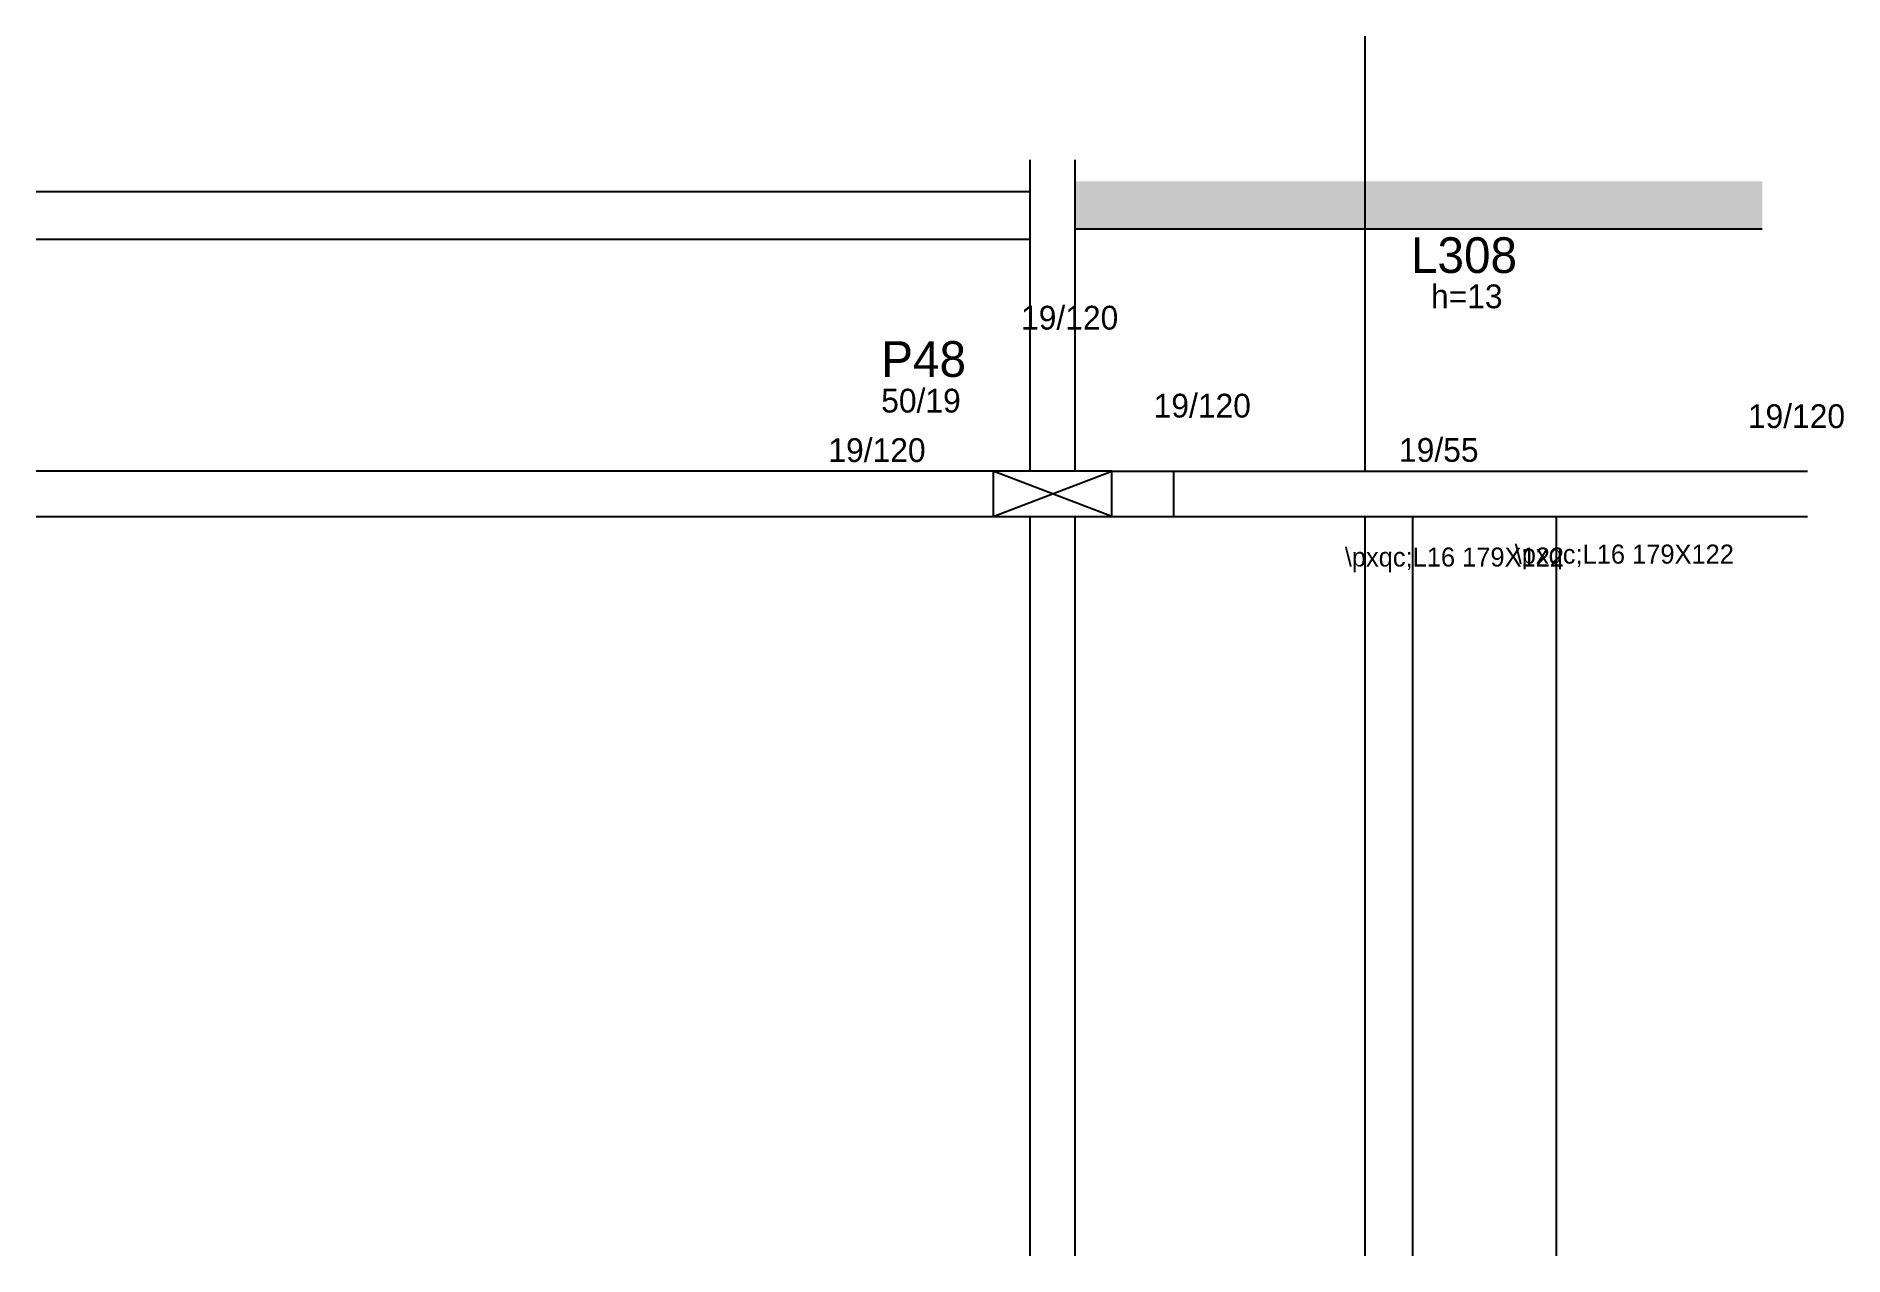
# Model space of a CAD drawing. Header units: metres. Extents: x 5352 to 6112, y 2281 to 2794.
import ezdxf

# ---------------------------------------------------------------- set-up
doc = ezdxf.new("R2010")
doc.units = ezdxf.units.M
for name, color, linetype in [('1', 7, 'Continuous'), ('3', 7, 'Continuous'), ('4', 7, 'Continuous'), ('7', 7, 'Continuous'), ('AUX00', 7, 'Continuous'), ('Hachura', 7, 'Continuous'), ('Painéis', 7, 'Continuous')]:
    doc.layers.add(name, color=color, linetype=linetype)

msp = doc.modelspace()

# ---------------------------------------------------------------- hatches: boundary and pattern name
at = {"layer": 'Hachura'}
h = msp.add_hatch(color=7, dxfattribs=at)
h.dxf.hatch_style = 1
h.paths.add_polyline_path([(6078.07, 2712.94), (6078.07, 2732.94), (6078.07, 2732.94), (5789.07, 2732.94), (5789.07, 2732.94), (5789.07, 2712.94), (5789.07, 2712.94), (6078.07, 2712.94)])

# ---------------------------------------------------------------- linework, layer by layer
at = {"layer": '1', "color": 7, "lineweight": 25}
for p, q in [((5754.57, 2591.94), (5804.57, 2610.94)), ((5804.57, 2591.94), (5754.57, 2610.94))]:
    msp.add_line(p, q, dxfattribs=at)
at = {"layer": '3', "color": 7, "lineweight": 25}
for p, q in [((5804.57, 2610.94), (6097.07, 2610.94)), ((5830.57, 2591.94), (5830.57, 2610.94)), ((5804.57, 2591.94), (6097.07, 2591.94))]:
    msp.add_line(p, q, dxfattribs=at)
for points in [[(5770.07, 2741.94), (5770.07, 2610.94)], [(5789.07, 2610.94), (5789.07, 2741.94)], [(5770.07, 2610.94), (5352.07, 2610.94)], [(5352.07, 2591.94), (5770.07, 2591.94)], [(5770.07, 2591.94), (5770.07, 2280.94)], [(5789.07, 2280.94), (5789.07, 2591.94)]]:
    msp.add_lwpolyline(points, dxfattribs=at)
at = {"layer": '7', "color": 7, "lineweight": 25}
msp.add_lwpolyline([(5754.57, 2591.94), (5804.57, 2591.94), (5804.57, 2610.94), (5754.57, 2610.94), (5754.57, 2591.94)], dxfattribs=at)
at = {"layer": 'Painéis', "color": 7, "lineweight": 25}
for p, q in [((5911.07, 2610.94), (5911.07, 2793.94)), ((5352.07, 2728.58), (5770.07, 2728.58)), ((5352.07, 2708.58), (5770.07, 2708.58)), ((5789.07, 2712.94), (6078.07, 2712.94)), ((5911.07, 2280.94), (5911.07, 2591.94)), ((5931.07, 2280.94), (5931.07, 2591.94)), ((5991.57, 2280.94), (5991.57, 2591.94))]:
    msp.add_line(p, q, dxfattribs=at)

# ---------------------------------------------------------------- texts
at = {"layer": '3', "color": 7, "lineweight": 25}
for s, p in [('h=13', (5938.73, 2679.5)), ('19/120', (5766.32, 2670.53)), ('50/19', (5707.5, 2635.64)), ('19/120', (5822.09, 2633.53)), ('19/120', (6072.01, 2629.1)), ('19/120', (5685.28, 2614.83)), ('19/55', (5925.29, 2614.91))]:
    msp.add_text(s, height=10, dxfattribs=at).set_placement(p)
at = {"layer": '4', "color": 7, "lineweight": 25}
for s, p in [('L308', (5930.31, 2694.34)), ('P48', (5707.5, 2650.64))]:
    msp.add_text(s, height=15, dxfattribs=at).set_placement(p)
at = {"layer": 'AUX00', "color": 7, "lineweight": 25}
for p in [(5902.48, 2570.86), (5973.96, 2572.09)]:
    msp.add_text('\\pxqc;L16^J179X122', height=8, dxfattribs=at).set_placement(p)

doc.saveas('drawing.dxf')
